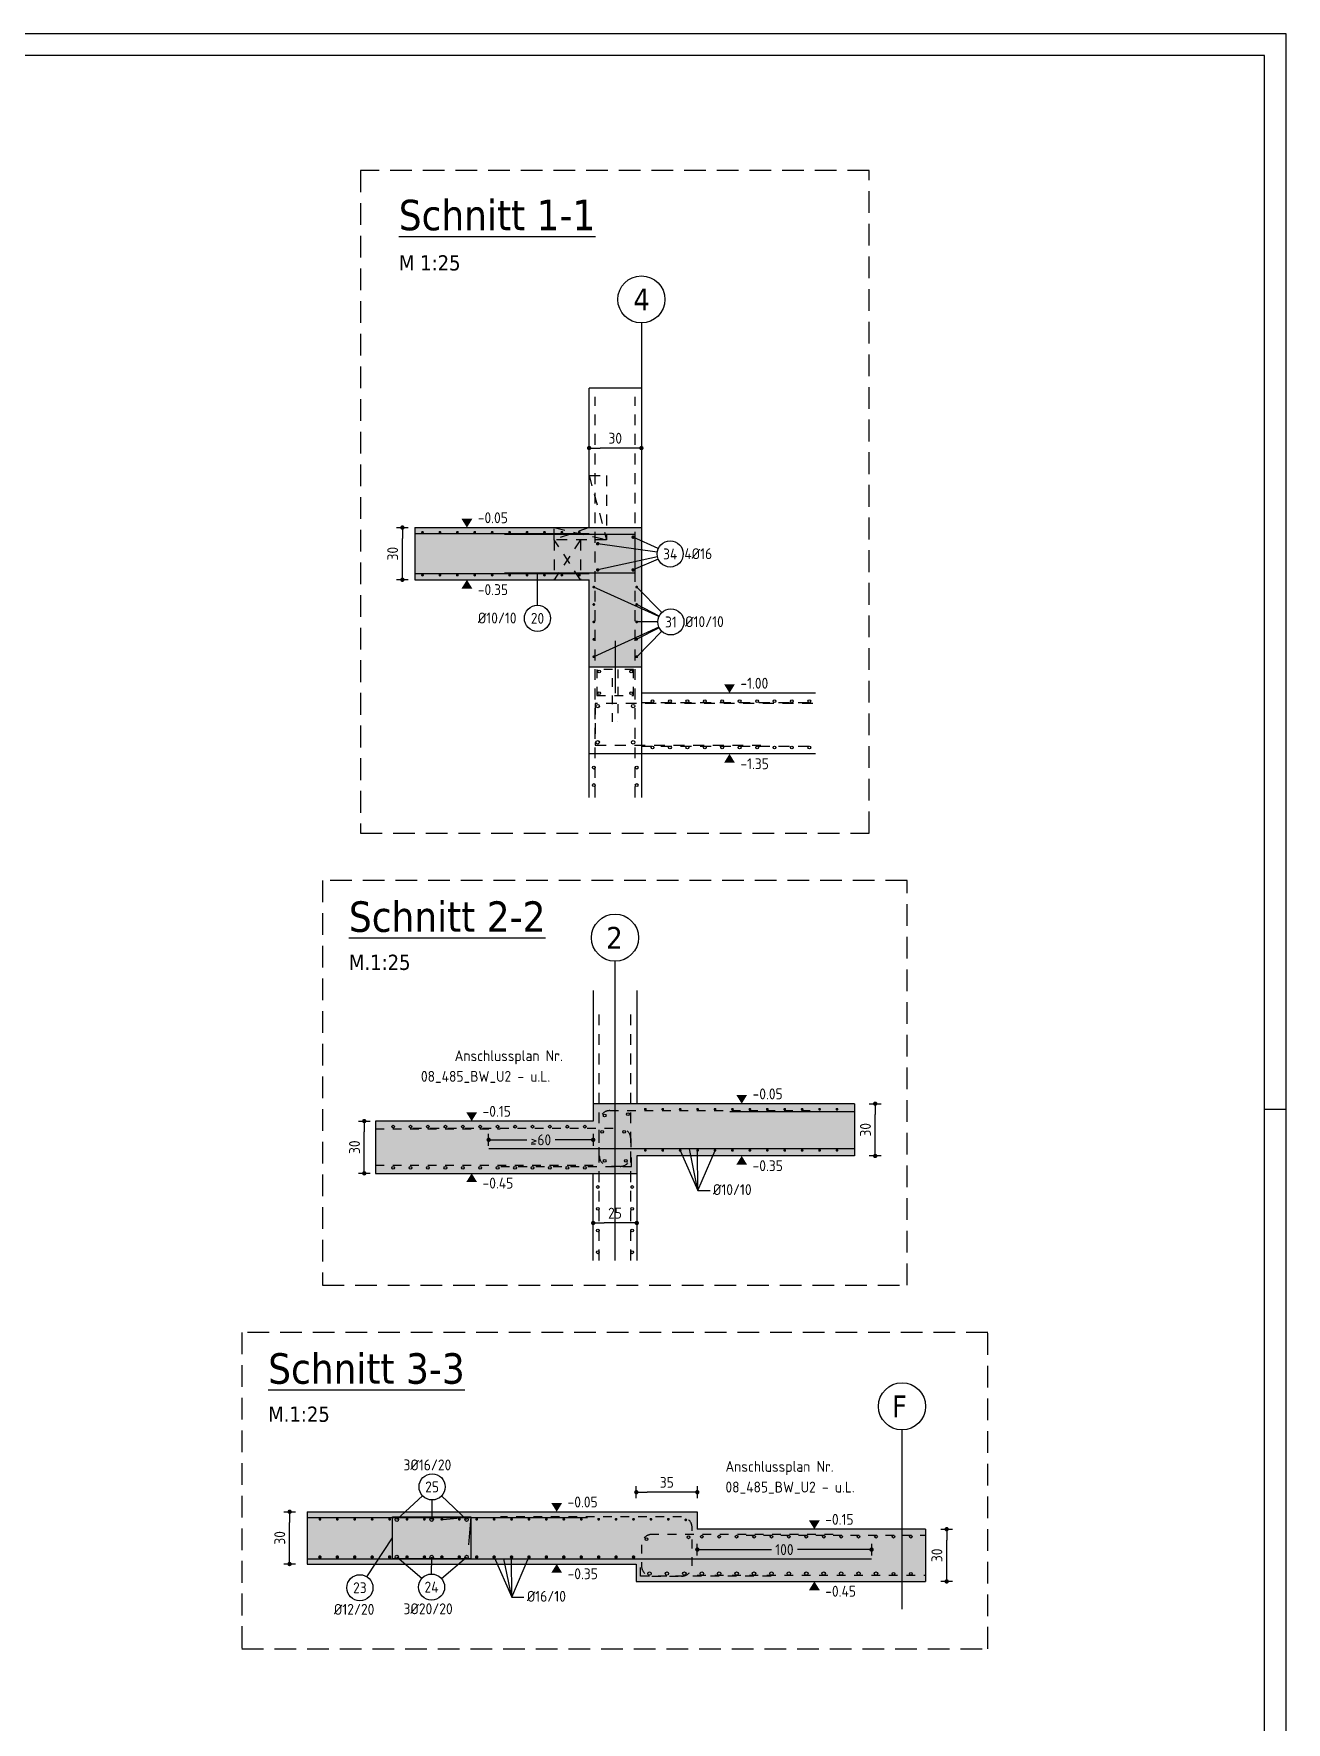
# Model space of a CAD drawing. Extents: x -10 to 81.1, y -14.9 to 49.1.
# Drawn here: x 45.07 to 59.45, y 22.66 to 42.05 of the extents above; entities that cross this region are included whole.
import ezdxf
from ezdxf.enums import TextEntityAlignment as Align

# ---------------------------------------------------------------- set-up
doc = ezdxf.new("R2010")
doc.units = 0
doc.header["$LTSCALE"] = 0.5
for name, pattern in [('AUSGEZOGEN', [1000.01, 1000, 0.01]), ('HIDDEN', [0.375, 0.25, -0.125]), ('HIDDEN2', [0.187, 0.125, -0.062]), ('STRICHLINIE', [0.75, 0.5, -0.25])]:
    doc.linetypes.add(name, pattern=pattern)
for name, color, linetype in [('ACHSEN', 7, 'Continuous'), ('AFB', 7, 'Continuous'), ('AFU', 7, 'Continuous'), ('BETON', 7, 'Continuous'), ('DETAIL', 7, 'Continuous'), ('grau_mittel', 7, 'Continuous'), ('HILFE', 7, 'Continuous'), ('koten', 7, 'Continuous'), ('MASSE', 7, 'Continuous'), ('RAHMEN', 7, 'Continuous'), ('RND', 7, 'Continuous'), ('SFP_Achsen', 7, 'Continuous'), ('TEXT', 7, 'Continuous'), ('VERDECKT', 7, 'Continuous')]:
    doc.layers.add(name, color=color, linetype=linetype)
doc.layers.add('NOPLOT', color=7, linetype='Continuous', plot=False)
doc.styles.add('helv', font='tahoma.ttf')
doc.styles.add('txt', font='isocp.shx')
doc.linetypes.add('AFU_50K', pattern='A,0.15,["/",Standard,S=0.2,R=0,X=-0.01,Y=-0.1],0.07,["/",Standard,S=0.2,R=0,X=-0.01,Y=-0.1],0.15', length=0.37)
doc.linetypes.add('AFU_50M', pattern='A,0.45,["/",Standard,S=0.2,R=0,X=-0.01,Y=-0.1],0.07,["/",Standard,S=0.2,R=0,X=-0.01,Y=-0.1],0.45', length=0.97)
doc.dimstyles.new('DOT_I', dxfattribs={"dimscale": 0.5, "dimtxt": 0.25, "dimasz": 0.25, "dimexe": 0.1, "dimexo": 0.3, "dimgap": 0.1, "dimtad": 1, "dimdec": 3, "dimzin": 3, "dimtxsty": 'txt', "dimblk": 'DOT', "dimblk1": 'DOT', "dimblk2": 'DOT', "dimsah": 1, "dimcen": 0.1, "dimse1": 1, "dimse2": 1, "dimazin": 0, "dimtfac": 1, "dimtdec": 4, "dimtix": 1, "dimtmove": 2, "dimatfit": 3, "dimfxl": 0, "dimtvp": 1, "dimtolj": 1, "dimtzin": 0, "dimarcsym": 0})

# ---------------------------------------------------------------- blocks, each defined once
blk = doc.blocks.new('DINA0')
at = {"layer": 'RAHMEN'}
for p, q in [((118.9, 84.1), (0, 84.1)), ((118.9, 0), (118.9, 84.1))]:
    blk.add_line(p, q, dxfattribs=at)
at = {"layer": 'RAHMEN', "color": 5}
for p, q in [((118.4, 83.6), (2, 83.6)), ((118.4, 0.5), (118.4, 83.6))]:
    blk.add_line(p, q, dxfattribs=at)
at = {"layer": 'RAHMEN', "color": 7}
blk.add_line((118.4, 59.4), (118.9, 59.4), dxfattribs=at)
blk = doc.blocks.new('okrd_u')
at = {"layer": 'koten', "color": 7, "linetype": 'Continuous'}
blk.add_solid([(-0.125, -0.202), (0.125, -0.202), (0, 0)], dxfattribs=at)
at = {"layer": 'koten', "style": 'txt'}
blk.add_attdef('OKRD', (0.25, -0.35), '', height=0.25, dxfattribs=at)
blk = doc.blocks.new('okrd_o')
at = {"layer": 'koten', "color": 7, "linetype": 'Continuous'}
blk.add_solid([(-0.125, 0.202), (0.125, 0.202), (0, 0)], dxfattribs=at)
at = {"layer": 'koten', "style": 'txt'}
blk.add_attdef('OKRD', (0.25, 0.1), '', height=0.25, dxfattribs=at)
blk = doc.blocks.new('DOT')
at = {"layer": 'MASSE', "color": 7, "linetype": 'Continuous'}
for p, q in [((0, 0), (-1, 0)), ((0, 0.54), (0, -0.54))]:
    blk.add_line(p, q, dxfattribs=at)
at = {"layer": 'MASSE', "color": 7, "linetype": 'Continuous', "const_width": 0.2}
blk.add_lwpolyline([(-0.1, 0, 1), (0.1, 0, 1)], format="xyb", close=True, dxfattribs=at)
blk = doc.blocks.new('*D47')
at = {"layer": 'Defpoints', "color": 0, "linetype": 'AUSGEZOGEN', "transparency": 16777216}
for p in [(49.305, 36.379), (49.305, 36.379), (49.305, 35.779)]:
    blk.add_point(p, dxfattribs=at)
at = {"layer": 'MASSE', "color": 0, "linetype": 'AUSGEZOGEN', "lineweight": -2, "transparency": 16777216}
blk.add_line((49.305, 35.904), (49.305, 36.254), dxfattribs=at)
at = {"layer": 'MASSE', "color": 0, "linetype": 'AUSGEZOGEN', "lineweight": -2, "transparency": 16777216, "xscale": 0.125, "yscale": 0.125, "zscale": 0.125}
for p, rotation in [((49.305, 36.379), 90), ((49.305, 35.779), 270)]:
    blk.add_blockref('DOT', p, dxfattribs=dict(at, rotation=rotation))
at = {"layer": 'MASSE', "color": 0, "linetype": 'AUSGEZOGEN', "transparency": 16777216, "insert": (49.193, 36.079), "char_height": 0.125, "attachment_point": 5, "rotation": 90, "style": 'txt'}
blk.add_mtext('\\A1;30', dxfattribs=at)
blk = doc.blocks.new('RND_HIN')
at = {"layer": 'RND', "color": 7, "linetype": 'Continuous'}
blk.add_circle((0, 0), 0.3, dxfattribs=at)
at = {"layer": 'RND', "color": 7, "linetype": 'Continuous', "style": 'txt'}
blk.add_attdef('POSI', text='', height=0.25, dxfattribs=at).set_placement((0, 0), align=Align.MIDDLE)
blk = doc.blocks.new('*D48')
at = {"layer": 'Defpoints', "color": 0, "linetype": 'AUSGEZOGEN', "transparency": 16777216}
for p in [(48.867, 29.562), (48.867, 29.562), (48.867, 28.962)]:
    blk.add_point(p, dxfattribs=at)
at = {"layer": 'MASSE', "color": 0, "linetype": 'AUSGEZOGEN', "lineweight": -2, "transparency": 16777216}
blk.add_line((48.867, 29.087), (48.867, 29.437), dxfattribs=at)
at = {"layer": 'MASSE', "color": 0, "linetype": 'AUSGEZOGEN', "lineweight": -2, "transparency": 16777216, "xscale": 0.125, "yscale": 0.125, "zscale": 0.125}
for p, rotation in [((48.867, 29.562), 90), ((48.867, 28.962), 270)]:
    blk.add_blockref('DOT', p, dxfattribs=dict(at, rotation=rotation))
at = {"layer": 'MASSE', "color": 0, "linetype": 'AUSGEZOGEN', "transparency": 16777216, "insert": (48.755, 29.262), "char_height": 0.125, "attachment_point": 5, "rotation": 90, "style": 'txt'}
blk.add_mtext('\\A1;30', dxfattribs=at)
blk = doc.blocks.new('*D49')
at = {"layer": 'Defpoints', "color": 0, "linetype": 'AUSGEZOGEN', "transparency": 16777216}
for p in [(54.732, 29.762), (54.732, 29.762), (54.732, 29.162)]:
    blk.add_point(p, dxfattribs=at)
at = {"layer": 'MASSE', "color": 0, "linetype": 'AUSGEZOGEN', "lineweight": -2, "transparency": 16777216}
blk.add_line((54.732, 29.287), (54.732, 29.637), dxfattribs=at)
at = {"layer": 'MASSE', "color": 0, "linetype": 'AUSGEZOGEN', "lineweight": -2, "transparency": 16777216, "xscale": 0.125, "yscale": 0.125, "zscale": 0.125}
for p, rotation in [((54.732, 29.762), 90), ((54.732, 29.162), 270)]:
    blk.add_blockref('DOT', p, dxfattribs=dict(at, rotation=rotation))
at = {"layer": 'MASSE', "color": 0, "linetype": 'AUSGEZOGEN', "transparency": 16777216, "insert": (54.62, 29.462), "char_height": 0.125, "attachment_point": 5, "rotation": 90, "style": 'txt'}
blk.add_mtext('\\A1;30', dxfattribs=at)
blk = doc.blocks.new('*D50')
at = {"layer": 'Defpoints', "color": 0, "linetype": 'AUSGEZOGEN', "transparency": 16777216}
for p in [(50.295, 29.347), (50.295, 29.347), (51.495, 29.347)]:
    blk.add_point(p, dxfattribs=at)
at = {"layer": 'MASSE', "color": 0, "linetype": 'AUSGEZOGEN', "lineweight": -2, "transparency": 16777216}
for p, q in [((50.42, 29.347), (50.733, 29.347)), ((51.37, 29.347), (51.058, 29.347))]:
    blk.add_line(p, q, dxfattribs=at)
at = {"layer": 'MASSE', "color": 0, "linetype": 'AUSGEZOGEN', "lineweight": -2, "transparency": 16777216, "xscale": 0.125, "yscale": 0.125, "zscale": 0.125, "rotation": 180}
blk.add_blockref('DOT', (50.295, 29.347), dxfattribs=at)
at = {"layer": 'MASSE', "color": 0, "linetype": 'AUSGEZOGEN', "lineweight": -2, "transparency": 16777216, "xscale": 0.125, "yscale": 0.125, "zscale": 0.125}
blk.add_blockref('DOT', (51.495, 29.347), dxfattribs=at)
at = {"layer": 'MASSE', "color": 0, "linetype": 'AUSGEZOGEN', "transparency": 16777216, "insert": (50.895, 29.347), "char_height": 0.125, "attachment_point": 5, "style": 'txt'}
blk.add_mtext('\\A1;>60', dxfattribs=at)
blk = doc.blocks.new('*D51')
at = {"layer": 'Defpoints', "color": 0, "linetype": 'AUSGEZOGEN', "transparency": 16777216}
for p in [(52.69, 24.641), (52.69, 24.641), (54.69, 24.641)]:
    blk.add_point(p, dxfattribs=at)
at = {"layer": 'MASSE', "color": 0, "linetype": 'AUSGEZOGEN', "lineweight": -2, "transparency": 16777216}
for p, q in [((52.815, 24.641), (53.54, 24.641)), ((54.565, 24.641), (53.84, 24.641))]:
    blk.add_line(p, q, dxfattribs=at)
at = {"layer": 'MASSE', "color": 0, "linetype": 'AUSGEZOGEN', "lineweight": -2, "transparency": 16777216, "xscale": 0.125, "yscale": 0.125, "zscale": 0.125, "rotation": 180}
blk.add_blockref('DOT', (52.69, 24.641), dxfattribs=at)
at = {"layer": 'MASSE', "color": 0, "linetype": 'AUSGEZOGEN', "lineweight": -2, "transparency": 16777216, "xscale": 0.125, "yscale": 0.125, "zscale": 0.125}
blk.add_blockref('DOT', (54.69, 24.641), dxfattribs=at)
at = {"layer": 'MASSE', "color": 0, "linetype": 'AUSGEZOGEN', "transparency": 16777216, "insert": (53.69, 24.641), "char_height": 0.125, "attachment_point": 5, "style": 'txt'}
blk.add_mtext('\\A1;100', dxfattribs=at)
blk = doc.blocks.new('*D52')
at = {"layer": 'Defpoints', "color": 0, "linetype": 'AUSGEZOGEN', "transparency": 16777216}
for p in [(48.01, 25.075), (48.01, 25.075), (48.01, 24.475)]:
    blk.add_point(p, dxfattribs=at)
at = {"layer": 'MASSE', "color": 0, "linetype": 'AUSGEZOGEN', "lineweight": -2, "transparency": 16777216}
blk.add_line((48.01, 24.6), (48.01, 24.95), dxfattribs=at)
at = {"layer": 'MASSE', "color": 0, "linetype": 'AUSGEZOGEN', "lineweight": -2, "transparency": 16777216, "xscale": 0.125, "yscale": 0.125, "zscale": 0.125}
for p, rotation in [((48.01, 25.075), 90), ((48.01, 24.475), 270)]:
    blk.add_blockref('DOT', p, dxfattribs=dict(at, rotation=rotation))
at = {"layer": 'MASSE', "color": 0, "linetype": 'AUSGEZOGEN', "transparency": 16777216, "insert": (47.897, 24.775), "char_height": 0.125, "attachment_point": 5, "rotation": 90, "style": 'txt'}
blk.add_mtext('\\A1;30', dxfattribs=at)
blk = doc.blocks.new('*D53')
at = {"layer": 'Defpoints', "color": 0, "linetype": 'AUSGEZOGEN', "transparency": 16777216}
for p in [(55.553, 24.875), (55.553, 24.875), (55.553, 24.275)]:
    blk.add_point(p, dxfattribs=at)
at = {"layer": 'MASSE', "color": 0, "linetype": 'AUSGEZOGEN', "lineweight": -2, "transparency": 16777216}
blk.add_line((55.553, 24.4), (55.553, 24.75), dxfattribs=at)
at = {"layer": 'MASSE', "color": 0, "linetype": 'AUSGEZOGEN', "lineweight": -2, "transparency": 16777216, "xscale": 0.125, "yscale": 0.125, "zscale": 0.125}
for p, rotation in [((55.553, 24.875), 90), ((55.553, 24.275), 270)]:
    blk.add_blockref('DOT', p, dxfattribs=dict(at, rotation=rotation))
at = {"layer": 'MASSE', "color": 0, "linetype": 'AUSGEZOGEN', "transparency": 16777216, "insert": (55.44, 24.575), "char_height": 0.125, "attachment_point": 5, "rotation": 90, "style": 'txt'}
blk.add_mtext('\\A1;30', dxfattribs=at)
blk = doc.blocks.new('*D67')
at = {"layer": 'Defpoints', "color": 0, "linetype": 'AUSGEZOGEN', "transparency": 16777216}
for p in [(51.448, 37.292), (51.448, 37.292), (52.048, 37.292)]:
    blk.add_point(p, dxfattribs=at)
at = {"layer": 'MASSE', "color": 0, "linetype": 'AUSGEZOGEN', "lineweight": -2, "transparency": 16777216}
blk.add_line((51.923, 37.292), (51.573, 37.292), dxfattribs=at)
at = {"layer": 'MASSE', "color": 0, "linetype": 'AUSGEZOGEN', "lineweight": -2, "transparency": 16777216, "xscale": 0.125, "yscale": 0.125, "zscale": 0.125, "rotation": 180}
blk.add_blockref('DOT', (51.448, 37.292), dxfattribs=at)
at = {"layer": 'MASSE', "color": 0, "linetype": 'AUSGEZOGEN', "lineweight": -2, "transparency": 16777216, "xscale": 0.125, "yscale": 0.125, "zscale": 0.125}
blk.add_blockref('DOT', (52.048, 37.292), dxfattribs=at)
at = {"layer": 'MASSE', "color": 0, "linetype": 'AUSGEZOGEN', "transparency": 16777216, "insert": (51.748, 37.405), "char_height": 0.125, "attachment_point": 5, "style": 'txt'}
blk.add_mtext('\\A1;30', dxfattribs=at)
blk = doc.blocks.new('*D68')
at = {"layer": 'Defpoints', "color": 0, "linetype": 'AUSGEZOGEN', "transparency": 16777216}
for p in [(51.495, 28.392), (51.495, 28.392), (51.995, 28.392)]:
    blk.add_point(p, dxfattribs=at)
at = {"layer": 'MASSE', "color": 0, "linetype": 'AUSGEZOGEN', "lineweight": -2, "transparency": 16777216}
blk.add_line((51.87, 28.392), (51.62, 28.392), dxfattribs=at)
at = {"layer": 'MASSE', "color": 0, "linetype": 'AUSGEZOGEN', "lineweight": -2, "transparency": 16777216, "xscale": 0.125, "yscale": 0.125, "zscale": 0.125, "rotation": 180}
blk.add_blockref('DOT', (51.495, 28.392), dxfattribs=at)
at = {"layer": 'MASSE', "color": 0, "linetype": 'AUSGEZOGEN', "lineweight": -2, "transparency": 16777216, "xscale": 0.125, "yscale": 0.125, "zscale": 0.125}
blk.add_blockref('DOT', (51.995, 28.392), dxfattribs=at)
at = {"layer": 'MASSE', "color": 0, "linetype": 'AUSGEZOGEN', "transparency": 16777216, "insert": (51.745, 28.505), "char_height": 0.125, "attachment_point": 5, "style": 'txt'}
blk.add_mtext('\\A1;25', dxfattribs=at)
blk = doc.blocks.new('*D69')
at = {"layer": 'Defpoints', "color": 0, "linetype": 'AUSGEZOGEN', "transparency": 16777216}
for p in [(51.99, 25.3), (51.99, 25.3), (52.69, 25.3)]:
    blk.add_point(p, dxfattribs=at)
at = {"layer": 'MASSE', "color": 0, "linetype": 'AUSGEZOGEN', "lineweight": -2, "transparency": 16777216}
blk.add_line((52.565, 25.3), (52.115, 25.3), dxfattribs=at)
at = {"layer": 'MASSE', "color": 0, "linetype": 'AUSGEZOGEN', "lineweight": -2, "transparency": 16777216, "xscale": 0.125, "yscale": 0.125, "zscale": 0.125, "rotation": 180}
blk.add_blockref('DOT', (51.99, 25.3), dxfattribs=at)
at = {"layer": 'MASSE', "color": 0, "linetype": 'AUSGEZOGEN', "lineweight": -2, "transparency": 16777216, "xscale": 0.125, "yscale": 0.125, "zscale": 0.125}
blk.add_blockref('DOT', (52.69, 25.3), dxfattribs=at)
at = {"layer": 'MASSE', "color": 0, "linetype": 'AUSGEZOGEN', "transparency": 16777216, "insert": (52.34, 25.413), "char_height": 0.125, "attachment_point": 5, "style": 'txt'}
blk.add_mtext('\\A1;35', dxfattribs=at)

msp = doc.modelspace()

# ---------------------------------------------------------------- hatches: boundary and pattern name
at = {"layer": 'grau_mittel'}
for points in [[(51.448, 35.7786), (51.448, 34.7786), (52.048, 34.7786), (52.048, 36.3786), (51.448, 36.3786), (49.448, 36.3786), (49.448, 35.7786)], [(51.4952, 29.762), (51.4952, 29.562), (48.9952, 29.562), (48.9952, 28.962), (51.4952, 28.962), (51.9952, 28.962), (51.9952, 29.162), (54.4952, 29.162), (54.4952, 29.762), (51.9952, 29.762)], [(55.3086, 24.2751), (55.3086, 24.8751), (52.6897, 24.8751), (52.6897, 25.0751), (48.2116, 25.0751), (48.2116, 24.4751), (51.9897, 24.4751), (51.9897, 24.2751)]]:
    msp.add_hatch(color=61, dxfattribs=at).paths.add_polyline_path(points)

# ---------------------------------------------------------------- linework, layer by layer
at = {"layer": 'ACHSEN', "color": 140, "linetype": 'AUSGEZOGEN'}
for p, q in [((52.048, 38.7286), (52.048, 33.2786)), ((51.7452, 27.962), (51.7452, 31.3981)), ((55.0397, 23.956), (55.0397, 26.0154))]:
    msp.add_line(p, q, dxfattribs=at)
at = {"layer": 'AFB', "color": 1, "linetype": 'AUSGEZOGEN'}
msp.add_line((51.748, 35.0786), (51.748, 34.4786), dxfattribs=at)
at = {"layer": 'AFU', "color": 8, "linetype": 'AFU_50K'}
for p, q in [((51.448, 36.3786), (52.048, 36.3786)), ((52.048, 33.7786), (51.448, 33.7786)), ((51.9952, 29.762), (51.4952, 29.762)), ((51.4952, 28.962), (51.9952, 28.962))]:
    msp.add_line(p, q, dxfattribs=at)
at = {"layer": 'AFU', "color": 8, "linetype": 'AFU_50M'}
msp.add_line((51.448, 34.7786), (52.048, 34.7786), dxfattribs=at)
at = {"layer": 'BETON', "color": 6, "linetype": 'AUSGEZOGEN'}
for p, q in [((51.448, 36.3786), (51.448, 37.9786)), ((52.048, 37.9786), (51.448, 37.9786)), ((52.048, 37.9786), (52.048, 34.4786)), ((49.448, 36.3786), (51.448, 36.3786)), ((49.448, 35.7786), (51.448, 35.7786)), ((51.448, 33.2786), (51.448, 35.7786)), ((54.048, 34.4786), (52.048, 34.4786)), ((54.048, 33.7786), (52.048, 33.7786)), ((51.4952, 31.062), (51.4952, 29.562)), ((51.9952, 31.062), (51.9952, 29.762)), ((54.4952, 29.762), (51.9952, 29.762)), ((51.4952, 29.562), (48.9952, 29.562)), ((51.9952, 29.162), (51.9952, 27.962)), ((54.4952, 29.162), (51.9952, 29.162)), ((48.9952, 28.962), (51.4952, 28.962)), ((51.4952, 27.962), (51.4952, 28.962)), ((48.2116, 25.0751), (52.6897, 25.0751)), ((52.6897, 25.0751), (52.6897, 24.8751)), ((55.3086, 24.8751), (52.6897, 24.8751)), ((48.2116, 24.4751), (51.9897, 24.4751)), ((51.9897, 24.4751), (51.9897, 24.2751)), ((51.9897, 24.2751), (55.3086, 24.2751))]:
    msp.add_line(p, q, dxfattribs=at)
at = {"layer": 'DETAIL', "color": 102, "linetype": 'STRICHLINIE'}
for points in [[(48.8224, 40.4789), (48.8224, 32.8681), (54.6644, 32.8681), (54.6644, 40.4789)], [(48.3878, 32.3246), (48.3878, 27.6782), (55.099, 27.6782), (55.099, 32.3246)], [(47.4611, 27.1347), (47.4611, 23.5018), (56.0257, 23.5018), (56.0257, 27.1347)]]:
    msp.add_lwpolyline(points, close=True, dxfattribs=at)
at = {"layer": 'HILFE', "color": 102, "linetype": 'AUSGEZOGEN'}
for p, q in [((52.4934, 29.226), (52.6953, 28.7667)), ((52.6953, 28.7667), (52.599, 29.242)), ((52.6953, 28.7667), (52.6934, 29.226)), ((52.6953, 28.7667), (52.8934, 29.226)), ((52.6953, 28.7667), (52.8362, 28.7667)), ((50.3577, 24.5551), (50.5596, 24.0958)), ((50.5596, 24.0958), (50.4706, 24.5351)), ((50.5596, 24.0958), (50.5577, 24.5551)), ((50.5596, 24.0958), (50.7577, 24.5551)), ((50.5596, 24.0958), (50.7004, 24.0958))]:
    msp.add_line(p, q, dxfattribs=at)
at = {"layer": 'MASSE', "color": 7, "linetype": 'AUSGEZOGEN'}
msp.add_line((50.7815, 29.2992), (50.8327, 29.2992), dxfattribs=at)
at = {"layer": 'NOPLOT', "color": 191, "linetype": 'AUSGEZOGEN'}
for p, q in [((49.448, 36.3786), (49.448, 35.7786)), ((54.4952, 29.762), (54.4952, 29.162)), ((48.9952, 29.562), (48.9952, 28.962)), ((48.2116, 25.0751), (48.2116, 24.4751)), ((55.3086, 24.8751), (55.3086, 24.2751))]:
    msp.add_line(p, q, dxfattribs=at)
at = {"layer": 'RND', "color": 102, "linetype": 'AUSGEZOGEN'}
for p, q in [((52.2419, 36.1376), (51.9536, 36.2684)), ((52.2299, 36.0966), (51.5464, 36.1934)), ((52.232, 36.0433), (51.5464, 35.8922)), ((52.2407, 36.0161), (51.9536, 35.8922)), ((50.8552, 35.4864), (50.8552, 35.8586)), ((52.2502, 35.3567), (51.502, 35.6952)), ((52.2818, 35.402), (51.994, 35.6952)), ((52.2532, 35.363), (51.994, 35.4952)), ((52.2368, 35.295), (51.994, 35.2952)), ((52.2501, 35.2332), (51.502, 34.8952)), ((52.2531, 35.2269), (51.994, 35.0952)), ((52.2817, 35.1879), (51.994, 34.8952)), ((49.5359, 25.2586), (49.2414, 24.9851)), ((49.644, 25.2107), (49.6414, 24.9851)), ((49.7546, 25.2574), (50.0414, 24.9851)), ((48.8984, 24.3283), (49.1897, 24.7751)), ((49.526, 24.3083), (49.2414, 24.5551)), ((49.6402, 24.36), (49.6414, 24.5551)), ((49.7532, 24.3077), (50.0414, 24.5551))]:
    msp.add_line(p, q, dxfattribs=at)
at = {"layer": 'RND', "color": 1, "linetype": 'HIDDEN'}
for points in [[(51.518, 33.2786), (51.518, 37.8786)], [(51.978, 33.2786), (51.978, 37.8786)], [(54.018, 34.3586), (51.518, 34.3586), (51.518, 33.8786), (53.418, 33.8786)], [(52.048, 34.3686), (54.048, 34.3686)], [(52.048, 33.8686), (54.048, 33.8686)], [(51.5652, 27.962), (51.5652, 30.862)], [(51.9252, 27.962), (51.9252, 30.862)]]:
    msp.add_lwpolyline(points, dxfattribs=at)
at = {"layer": 'RND', "color": 1, "linetype": 'AUSGEZOGEN'}
for points in [[(51.448, 36.3086), (49.448, 36.3086)], [(50.478, 35.8586), (51.978, 35.8586), (51.978, 36.2986), (50.478, 36.2986)], [(51.448, 35.8486), (49.448, 35.8486)], [(53.0652, 29.672), (54.4952, 29.672)], [(54.4952, 29.242), (50.2952, 29.242)], [(51.4297, 25.0051), (48.2116, 25.0051)], [(49.7709, 24.9872), (50.0897, 25.0151), (50.0897, 24.5351), (49.1897, 24.5351), (49.1897, 25.0151), (50.0897, 25.0151), (50.0618, 24.6963)], [(48.2116, 24.5351), (54.6897, 24.5351)]]:
    msp.add_lwpolyline(points, dxfattribs=at)
at = {"layer": 'RND', "color": 7, "linetype": 'AUSGEZOGEN'}
for points, const_width in [([(49.5275, 36.3246, 1), (49.5435, 36.3246, 1)], 0.016), ([(49.7275, 36.3246, 1), (49.7435, 36.3246, 1)], 0.016), ([(49.9275, 36.3246, 1), (49.9435, 36.3246, 1)], 0.016), ([(50.1275, 36.3246, 1), (50.1435, 36.3246, 1)], 0.016), ([(50.3275, 36.3246, 1), (50.3435, 36.3246, 1)], 0.016), ([(50.5275, 36.3246, 1), (50.5435, 36.3246, 1)], 0.016), ([(50.7275, 36.3246, 1), (50.7435, 36.3246, 1)], 0.016), ([(50.9275, 36.3246, 1), (50.9435, 36.3246, 1)], 0.016), ([(51.1275, 36.3246, 1), (51.1435, 36.3246, 1)], 0.016), ([(51.3275, 36.3246, 1), (51.3435, 36.3246, 1)], 0.016), ([(51.9436, 36.2684, 1), (51.9636, 36.2684, 1)], 0.02), ([(51.5364, 36.1934, 1), (51.5564, 36.1934, 1)], 0.02), ([(51.5364, 35.8922, 1), (51.5564, 35.8922, 1)], 0.02), ([(51.9436, 35.8922, 1), (51.9636, 35.8922, 1)], 0.02), ([(49.5275, 35.8326, -1), (49.5435, 35.8326, -1)], 0.016), ([(49.7275, 35.8326, -1), (49.7435, 35.8326, -1)], 0.016), ([(49.9275, 35.8326, -1), (49.9435, 35.8326, -1)], 0.016), ([(50.1275, 35.8326, -1), (50.1435, 35.8326, -1)], 0.016), ([(50.3275, 35.8326, -1), (50.3435, 35.8326, -1)], 0.016), ([(50.5275, 35.8326, -1), (50.5435, 35.8326, -1)], 0.016), ([(50.7275, 35.8326, -1), (50.7435, 35.8326, -1)], 0.016), ([(50.9275, 35.8326, -1), (50.9435, 35.8326, -1)], 0.016), ([(51.1275, 35.8326, -1), (51.1435, 35.8326, -1)], 0.016), ([(51.3275, 35.8326, -1), (51.3435, 35.8326, -1)], 0.016), ([(51.51, 35.6952, -1), (51.494, 35.6952, -1)], 0.016), ([(51.986, 35.6952, 1), (52.002, 35.6952, 1)], 0.016), ([(51.51, 35.4952, -1), (51.494, 35.4952, -1)], 0.016), ([(51.986, 35.4952, 1), (52.002, 35.4952, 1)], 0.016), ([(51.51, 35.2952, -1), (51.494, 35.2952, -1)], 0.016), ([(51.986, 35.2952, 1), (52.002, 35.2952, 1)], 0.016), ([(51.51, 35.0952, -1), (51.494, 35.0952, -1)], 0.016), ([(51.986, 35.0952, 1), (52.002, 35.0952, 1)], 0.016), ([(51.51, 34.8952, -1), (51.494, 34.8952, -1)], 0.016), ([(51.986, 34.8952, 1), (52.002, 34.8952, 1)], 0.016), ([(52.0854, 29.698, 1), (52.1014, 29.698, 1)], 0.016), ([(52.2854, 29.698, 1), (52.3014, 29.698, 1)], 0.016), ([(52.4854, 29.698, 1), (52.5014, 29.698, 1)], 0.016), ([(52.6854, 29.698, 1), (52.7014, 29.698, 1)], 0.016), ([(52.8854, 29.698, 1), (52.9014, 29.698, 1)], 0.016), ([(53.0854, 29.698, 1), (53.1014, 29.698, 1)], 0.016), ([(53.2854, 29.698, 1), (53.3014, 29.698, 1)], 0.016), ([(53.4854, 29.698, 1), (53.5014, 29.698, 1)], 0.016), ([(53.6854, 29.698, 1), (53.7014, 29.698, 1)], 0.016), ([(53.8854, 29.698, 1), (53.9014, 29.698, 1)], 0.016), ([(54.0854, 29.698, 1), (54.1014, 29.698, 1)], 0.016), ([(54.2854, 29.698, 1), (54.3014, 29.698, 1)], 0.016), ([(52.0854, 29.226, -1), (52.1014, 29.226, -1)], 0.016), ([(52.2854, 29.226, -1), (52.3014, 29.226, -1)], 0.016), ([(52.4854, 29.226, -1), (52.5014, 29.226, -1)], 0.016), ([(52.6854, 29.226, -1), (52.7014, 29.226, -1)], 0.016), ([(52.8854, 29.226, -1), (52.9014, 29.226, -1)], 0.016), ([(53.0854, 29.226, -1), (53.1014, 29.226, -1)], 0.016), ([(53.2854, 29.226, -1), (53.3014, 29.226, -1)], 0.016), ([(53.4854, 29.226, -1), (53.5014, 29.226, -1)], 0.016), ([(53.6854, 29.226, -1), (53.7014, 29.226, -1)], 0.016), ([(53.8854, 29.226, -1), (53.9014, 29.226, -1)], 0.016), ([(54.0854, 29.226, -1), (54.1014, 29.226, -1)], 0.016), ([(54.2854, 29.226, -1), (54.3014, 29.226, -1)], 0.016), ([(48.3497, 24.9891, -1), (48.3657, 24.9891, -1)], 0.016), ([(48.5497, 24.9891, -1), (48.5657, 24.9891, -1)], 0.016), ([(48.7497, 24.9891, -1), (48.7657, 24.9891, -1)], 0.016), ([(48.9497, 24.9891, -1), (48.9657, 24.9891, -1)], 0.016), ([(49.1497, 24.9891, -1), (49.1657, 24.9891, -1)], 0.016), ([(49.3497, 24.9891, -1), (49.3657, 24.9891, -1)], 0.016), ([(49.5497, 24.9891, -1), (49.5657, 24.9891, -1)], 0.016), ([(49.7497, 24.9891, -1), (49.7657, 24.9891, -1)], 0.016), ([(49.9497, 24.9891, -1), (49.9657, 24.9891, -1)], 0.016), ([(50.1497, 24.9891, -1), (50.1657, 24.9891, -1)], 0.016), ([(50.3497, 24.9891, -1), (50.3657, 24.9891, -1)], 0.016), ([(50.5497, 24.9891, -1), (50.5657, 24.9891, -1)], 0.016), ([(50.7497, 24.9891, -1), (50.7657, 24.9891, -1)], 0.016), ([(50.9497, 24.9891, -1), (50.9657, 24.9891, -1)], 0.016), ([(51.1497, 24.9891, -1), (51.1657, 24.9891, -1)], 0.016), ([(51.3497, 24.9891, -1), (51.3657, 24.9891, -1)], 0.016), ([(51.5497, 24.9891, -1), (51.5657, 24.9891, -1)], 0.016), ([(51.7497, 24.9891, -1), (51.7657, 24.9891, -1)], 0.016), ([(51.9497, 24.9891, -1), (51.9657, 24.9891, -1)], 0.016), ([(52.1497, 24.9891, -1), (52.1657, 24.9891, -1)], 0.016), ([(52.3497, 24.9891, -1), (52.3657, 24.9891, -1)], 0.016), ([(52.5497, 24.9818, -1), (52.5657, 24.9818, -1)], 0.016), ([(48.3477, 24.5551, 1), (48.3677, 24.5551, 1)], 0.02), ([(48.5477, 24.5551, 1), (48.5677, 24.5551, 1)], 0.02), ([(48.7477, 24.5551, 1), (48.7677, 24.5551, 1)], 0.02), ([(48.9477, 24.5551, 1), (48.9677, 24.5551, 1)], 0.02), ([(49.1477, 24.5551, 1), (49.1677, 24.5551, 1)], 0.02), ([(49.3477, 24.5551, 1), (49.3677, 24.5551, 1)], 0.02), ([(49.5477, 24.5551, 1), (49.5677, 24.5551, 1)], 0.02), ([(49.7477, 24.5551, 1), (49.7677, 24.5551, 1)], 0.02), ([(49.9477, 24.5551, 1), (49.9677, 24.5551, 1)], 0.02), ([(50.1477, 24.5551, 1), (50.1677, 24.5551, 1)], 0.02), ([(50.3477, 24.5551, 1), (50.3677, 24.5551, 1)], 0.02), ([(50.5477, 24.5551, 1), (50.5677, 24.5551, 1)], 0.02), ([(50.7477, 24.5551, 1), (50.7677, 24.5551, 1)], 0.02), ([(50.9477, 24.5551, 1), (50.9677, 24.5551, 1)], 0.02), ([(51.1477, 24.5551, 1), (51.1677, 24.5551, 1)], 0.02), ([(51.3477, 24.5551, 1), (51.3677, 24.5551, 1)], 0.02), ([(51.5477, 24.5551, 1), (51.5677, 24.5551, 1)], 0.02), ([(51.7477, 24.5551, 1), (51.7677, 24.5551, 1)], 0.02), ([(51.9477, 24.5551, 1), (51.9677, 24.5551, 1)], 0.02)]:
    msp.add_lwpolyline(points, format="xyb", close=True, dxfattribs=dict(at, const_width=const_width))
at = {"layer": 'RND', "color": 7, "linetype": 'HIDDEN2'}
for points in [[(51.718, 34.1486), (51.718, 34.7486), (51.538, 34.7486), (51.538, 34.4486), (51.958, 34.4486), (51.958, 34.7486), (51.778, 34.7486), (51.778, 34.1486)], [(48.9952, 29.472), (50.4252, 29.472)], [(50.4352, 29.042), (51.9352, 29.042), (51.9352, 29.242)], [(51.4952, 29.052), (48.9952, 29.052)], [(53.2497, 24.8051), (55.3086, 24.8051)], [(53.5397, 24.3351), (52.0397, 24.3351), (52.0397, 24.5351)], [(52.6897, 24.3451), (55.3086, 24.3451)]]:
    msp.add_lwpolyline(points, dxfattribs=at)
for points in [[(49.4252, 29.482), (51.8052, 29.482, -0.4142136), (51.9252, 29.362), (51.9252, 29.162, -0.4142136), (51.8052, 29.042), (51.6852, 29.042, -0.4142136), (51.5652, 29.162), (51.5652, 29.562, -0.4142136), (51.6852, 29.682), (54.0652, 29.682)], [(54.2497, 24.8151), (52.1697, 24.8151, 0.4142136), (52.0497, 24.6951), (52.0497, 24.4551, 0.4142136), (52.1697, 24.3351), (52.5097, 24.3351, 0.4142136), (52.6297, 24.4551), (52.6297, 24.8951, 0.4142136), (52.5097, 25.0151), (50.4297, 25.0151)]]:
    msp.add_lwpolyline(points, format="xyb", dxfattribs=at)
at = {"layer": 'RND', "color": 7, "linetype": 'AUSGEZOGEN'}
for centre, radius in [((51.5632, 34.7244), 0.016), ((51.9306, 34.7244), 0.016), ((51.5464, 34.3284), 0.02), ((51.5632, 34.4779), 0.016), ((51.9306, 34.4779), 0.016), ((51.9536, 34.3284), 0.02), ((52.176, 34.3846), 0.016), ((52.376, 34.3846), 0.016), ((52.576, 34.3846), 0.016), ((52.776, 34.3846), 0.016), ((52.976, 34.3846), 0.016), ((53.176, 34.3846), 0.016), ((53.376, 34.3846), 0.016), ((53.576, 34.3846), 0.016), ((53.776, 34.3846), 0.016), ((53.976, 34.3846), 0.016), ((51.5464, 33.9122), 0.02), ((51.9536, 33.9122), 0.02), ((52.176, 33.8526), 0.016), ((52.376, 33.8526), 0.016), ((52.576, 33.8526), 0.016), ((52.776, 33.8526), 0.016), ((52.976, 33.8526), 0.016), ((53.176, 33.8526), 0.016), ((53.376, 33.8526), 0.016), ((53.576, 33.8526), 0.016), ((53.776, 33.8526), 0.016), ((53.976, 33.8526), 0.016), ((51.502, 33.6217), 0.016), ((51.994, 33.6217), 0.016), ((51.502, 33.4217), 0.016), ((51.994, 33.4217), 0.016), ((49.1979, 29.498), 0.016), ((49.3979, 29.498), 0.016), ((49.5979, 29.498), 0.016), ((49.7979, 29.498), 0.016), ((49.9979, 29.498), 0.016), ((50.1979, 29.498), 0.016), ((50.3979, 29.498), 0.016), ((50.5979, 29.498), 0.016), ((50.7979, 29.498), 0.016), ((50.9979, 29.498), 0.016), ((51.1979, 29.498), 0.016), ((51.3979, 29.498), 0.016), ((51.6265, 29.6259), 0.016), ((51.894, 29.6424), 0.016), ((51.5978, 29.4391), 0.016), ((51.8494, 29.4391), 0.016), ((51.6265, 29.1067), 0.016), ((51.8688, 29.1067), 0.016), ((49.1979, 29.026), 0.016), ((49.3979, 29.026), 0.016), ((49.5979, 29.026), 0.016), ((49.7979, 29.026), 0.016), ((49.9979, 29.026), 0.016), ((50.1979, 29.026), 0.016), ((50.3979, 29.026), 0.016), ((50.5979, 29.026), 0.016), ((50.7979, 29.026), 0.016), ((50.9979, 29.026), 0.016), ((51.1979, 29.026), 0.016), ((51.3979, 29.026), 0.016), ((51.5492, 28.8051), 0.016), ((51.9412, 28.8051), 0.016), ((51.5492, 28.5551), 0.016), ((51.9412, 28.5551), 0.016), ((51.5492, 28.3051), 0.016), ((51.9412, 28.3051), 0.016), ((51.5492, 28.0551), 0.016), ((51.9412, 28.0551), 0.016), ((49.2414, 24.9851), 0.02), ((49.6414, 24.9851), 0.02), ((50.0414, 24.9851), 0.02), ((52.1074, 24.7601), 0.016), ((52.5895, 24.7818), 0.016), ((52.7412, 24.7891), 0.016), ((52.9412, 24.7891), 0.016), ((53.1412, 24.7891), 0.016), ((53.3412, 24.7891), 0.016), ((53.5412, 24.7891), 0.016), ((53.7412, 24.7891), 0.016), ((53.9412, 24.7891), 0.016), ((54.1412, 24.7891), 0.016), ((54.3412, 24.7891), 0.016), ((54.5412, 24.7891), 0.016), ((54.7412, 24.7891), 0.016), ((54.9412, 24.7891), 0.016), ((55.1412, 24.7891), 0.016), ((49.2414, 24.5551), 0.02), ((49.6414, 24.5551), 0.02), ((50.0414, 24.5551), 0.02), ((52.1412, 24.3651), 0.02), ((52.3412, 24.3651), 0.02), ((52.5412, 24.3651), 0.02), ((52.7412, 24.3651), 0.02), ((52.9412, 24.3651), 0.02), ((53.1412, 24.3651), 0.02), ((53.3412, 24.3651), 0.02), ((53.5412, 24.3651), 0.02), ((53.7412, 24.3651), 0.02), ((53.9412, 24.3651), 0.02), ((54.1412, 24.3651), 0.02), ((54.3412, 24.3651), 0.02), ((54.5412, 24.3651), 0.02), ((54.7412, 24.3651), 0.02), ((54.9412, 24.3611), 0.016), ((55.1412, 24.3611), 0.016)]:
    msp.add_circle(centre, radius, dxfattribs=at)
at = {"layer": 'SFP_Achsen', "color": 7, "linetype": 'AUSGEZOGEN'}
for centre in [(52.048, 38.999), (51.7452, 31.6686), (55.0397, 26.2859)]:
    msp.add_circle(centre, 0.2705, dxfattribs=at)
at = {"layer": 'VERDECKT', "color": 7, "linetype": 'HIDDEN'}
for p, q in [((51.448, 36.9786), (51.648, 36.9786)), ((51.448, 36.9786), (51.648, 36.2386)), ((51.648, 36.9786), (51.648, 36.2386)), ((51.048, 36.3786), (51.648, 36.2386)), ((51.448, 36.3786), (51.048, 36.2386)), ((51.048, 36.2386), (51.048, 36.3786)), ((51.648, 36.2386), (51.048, 36.2386))]:
    msp.add_line(p, q, dxfattribs=at)
at = {"layer": 'VERDECKT', "color": 171, "linetype": 'HIDDEN'}
for p, q in [((51.048, 36.2386), (51.048, 35.7786)), ((51.348, 35.7786), (51.048, 36.2386)), ((51.348, 36.2386), (51.048, 35.7786)), ((51.348, 36.2386), (51.348, 35.7786))]:
    msp.add_line(p, q, dxfattribs=at)

# ---------------------------------------------------------------- block references
at = {"xscale": 0.5, "yscale": 0.5, "zscale": 0.5}
msp.add_blockref('DINA0', (0, 0), dxfattribs=at)
at = {"layer": 'koten', "color": 7, "linetype": 'AUSGEZOGEN', "xscale": 0.5, "yscale": 0.5, "zscale": 0.5}
for name, p, values in [('okrd_o', (50.0454, 36.3786), {'OKRD': '-0.05'}), ('okrd_u', (50.0454, 35.7786), {'OKRD': '-0.35'}), ('okrd_o', (53.0597, 34.4786), {'OKRD': '-1.00'}), ('okrd_u', (53.0597, 33.7786), {'OKRD': '-1.35'}), ('okrd_o', (53.1997, 29.762), {'OKRD': '-0.05'}), ('okrd_o', (50.1, 29.562), {'OKRD': '-0.15'}), ('okrd_u', (53.1997, 29.162), {'OKRD': '-0.35'}), ('okrd_u', (50.1, 28.962), {'OKRD': '-0.45'}), ('okrd_o', (51.0761, 25.0751), {'OKRD': '-0.05'}), ('okrd_o', (54.0338, 24.8751), {'OKRD': '-0.15'}), ('okrd_u', (51.0761, 24.4751), {'OKRD': '-0.35'}), ('okrd_u', (54.0338, 24.2751), {'OKRD': '-0.45'})]:
    msp.add_blockref(name, p, dxfattribs=at).add_auto_attribs(values)
at = {"layer": 'RND', "color": 7, "linetype": 'AUSGEZOGEN', "xscale": 0.5, "yscale": 0.5, "zscale": 0.5}
for p, values in [((52.3785, 36.0756), {'POSI': '34'}), ((50.8552, 35.3364), {'POSI': '20'}), ((52.3868, 35.2949), {'POSI': '31'}), ((49.6458, 25.3607), {'POSI': '25'}), ((48.8165, 24.2026), {'POSI': '23'}), ((49.6393, 24.21), {'POSI': '24'})]:
    msp.add_blockref('RND_HIN', p, dxfattribs=at).add_auto_attribs(values)

# ---------------------------------------------------------------- texts
at = {"layer": 'SFP_Achsen', "color": 6, "linetype": 'AUSGEZOGEN', "style": 'helv'}
for s, p in [('4', (51.9574, 38.8728)), ('2', (51.6449, 31.5424)), ('F', (54.9256, 26.1615))]:
    msp.add_text(s, height=0.25, dxfattribs=at).set_placement(p)
at = {"layer": 'TEXT', "color": 5, "linetype": 'AUSGEZOGEN', "style": 'helv'}
for s, p in [('%%USchnitt 1-1', (49.2629, 39.7934)), ('%%USchnitt 2-2', (48.6908, 31.7358)), ('%%USchnitt 3-3', (47.7641, 26.5458))]:
    msp.add_text(s, height=0.35, dxfattribs=at).set_placement(p)
at = {"layer": 'TEXT', "color": 1, "linetype": 'AUSGEZOGEN', "style": 'helv'}
for s, p in [('M 1:25', (49.2649, 39.3315)), ('M.1:25', (48.6908, 31.2983)), ('M.1:25', (47.7641, 26.1083))]:
    msp.add_text(s, height=0.175, dxfattribs=at).set_placement(p)
at = {"layer": 'TEXT', "color": 7, "linetype": 'AUSGEZOGEN', "style": 'txt'}
for s, p in [('4%%C16', (52.5415, 36.016)), ('%%C10/10', (50.1706, 35.2769)), ('%%C10/10', (52.5498, 35.2354)), ('%%C10/10', (52.869, 28.7129)), ('3%%C16/20', (49.3177, 25.5507)), ('%%C16/10', (50.7333, 24.042)), ('%%C12/20', (48.5182, 23.8915)), ('3%%C20/20', (49.3177, 23.898))]:
    msp.add_text(s, height=0.125, dxfattribs=at).set_placement(p)
at = {"layer": 'TEXT', "color": 7, "style": 'txt'}
for s, p in [('Anschlussplan Nr. ', (49.9043, 30.2508)), ('08_485_BW_U2 - u.L.', (49.5173, 30.0133)), ('Anschlussplan Nr. ', (53.0131, 25.5334)), ('08_485_BW_U2 - u.L.', (53.0131, 25.2959))]:
    msp.add_text(s, height=0.125, dxfattribs=at).set_placement(p)

# ---------------------------------------------------------------- dimensions: what is measured, and where the dimension line sits
at = {"layer": 'MASSE', "color": 7, "linetype": 'AUSGEZOGEN'}
for base, p1, p2, picture, middle in [((51.448, 37.2921), (52.048, 37.2921), (51.448, 37.2921), '*D67', (51.748, 37.4046)), ((51.4952, 28.3924), (51.9952, 28.3924), (51.4952, 28.3924), '*D68', (51.7452, 28.5049)), ((51.9897, 25.3002), (52.6897, 25.3002), (51.9897, 25.3002), '*D69', (52.3397, 25.4127))]:
    dim = msp.add_linear_dim(base=base, p1=p1, p2=p2, dimstyle='DOT_I', override={"dimdec": 0, "dimlfac": 50}, dxfattribs=at)
    dim.commit()
    dim.dimension.update_dxf_attribs({"geometry": picture, "text_midpoint": middle})
for base, p1, p2, picture, middle in [((49.3052, 36.3786), (49.3052, 35.7786), (49.3052, 36.3786), '*D47', (49.1927, 36.0786)), ((54.7322, 29.762), (54.7322, 29.162), (54.7322, 29.762), '*D49', (54.6197, 29.462)), ((48.8674, 29.562), (48.8674, 28.962), (48.8674, 29.562), '*D48', (48.7549, 29.262)), ((48.0097, 25.0751), (48.0097, 24.4751), (48.0097, 25.0751), '*D52', (47.8972, 24.7751)), ((55.5527, 24.8751), (55.5527, 24.2751), (55.5527, 24.8751), '*D53', (55.4402, 24.5751))]:
    dim = msp.add_linear_dim(base=base, p1=p1, p2=p2, angle=90, dimstyle='DOT_I', override={"dimdec": 0, "dimlfac": 50}, dxfattribs=at)
    dim.commit()
    dim.dimension.update_dxf_attribs({"geometry": picture, "text_midpoint": middle})
dim = msp.add_linear_dim(base=(50.2952, 29.3471), p1=(51.4952, 29.3471), p2=(50.2952, 29.3471), text='><>', dimstyle='DOT_I', override={"dimdec": 0, "dimlfac": 50}, dxfattribs=at)
dim.commit()
dim.dimension.update_dxf_attribs({"geometry": '*D50', "text_midpoint": (50.8952, 29.3471), "dimtype": 160})
dim = msp.add_linear_dim(base=(52.6897, 24.6406), p1=(54.6897, 24.6406), p2=(52.6897, 24.6406), dimstyle='DOT_I', override={"dimdec": 0, "dimlfac": 50}, dxfattribs=at)
dim.commit()
dim.dimension.update_dxf_attribs({"geometry": '*D51', "text_midpoint": (53.6897, 24.6406), "dimtype": 160})

doc.saveas('drawing.dxf')
